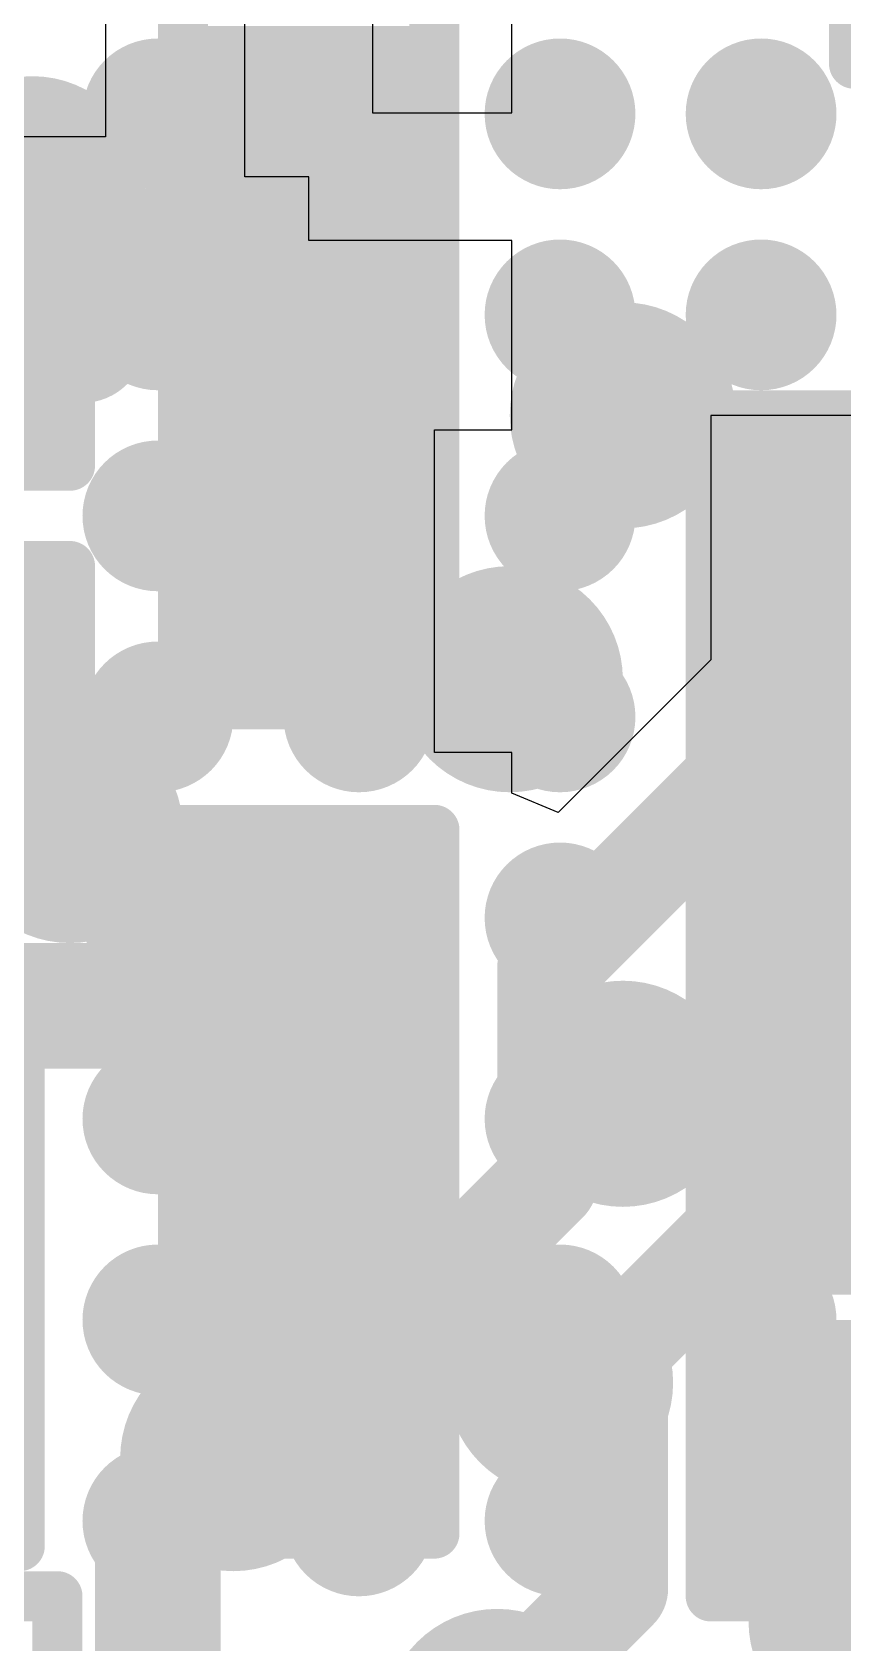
# Model space of a CAD drawing. Header units: millimetres. Extents: x 15 to 120, y 22 to 104.
# Drawn here: x 62.35 to 63.962, y 60.758 to 63.963 of the extents above; entities that cross this region are included whole.
import ezdxf

# ---------------------------------------------------------------- set-up
doc = ezdxf.new("R2010")
doc.units = ezdxf.units.MM
for name, color, linetype in [('BottomLayer', 5, 'Continuous'), ('BottomPaste', 16, 'Continuous'), ('BottomSolder', 6, 'Continuous'), ('Mechanical13', 56, 'Continuous'), ('Mechanical15', 56, 'Continuous'), ('MultiLayer', 9, 'Continuous'), ('TopLayer', 1, 'Continuous'), ('TopPaste', 8, 'Continuous'), ('TopSolder', 216, 'Continuous')]:
    doc.layers.add(name, color=color, linetype=linetype)

msp = doc.modelspace()

# ---------------------------------------------------------------- linework, layer by layer
at = {"layer": 'BottomLayer'}
for p, q in [((62.773, 63.675), (62.773, 64.179)), ((63.027, 64.179), (63.027, 63.802)), ((63.304, 63.802), (63.304, 64.179)), ((62.496, 64.1503), (62.496, 63.754)), ((63.027, 63.802), (63.304, 63.802)), ((62.496, 63.754), (62.202, 63.754)), ((62.9, 63.675), (62.773, 63.675)), ((62.9, 63.548), (62.9, 63.675)), ((63.304, 63.548), (62.9, 63.548)), ((63.304, 63.171), (63.304, 63.548)), ((63.15, 62.625), (63.15, 63.171)), ((63.15, 63.171), (63.304, 63.171)), ((64.6, 63.2), (63.7, 63.2)), ((63.7, 63.2), (63.7, 62.7134)), ((63.7, 62.7134), (63.3964, 62.4098)), ((63.15, 62.529), (63.15, 62.625)), ((63.15, 62.625), (63.15, 62.625)), ((63.304, 62.529), (63.15, 62.529)), ((63.304, 62.448), (63.304, 62.529)), ((63.3964, 62.4098), (63.304, 62.448))]:
    msp.add_line(p, q, dxfattribs=at)
for points, const_width in [([(62.8375, 63.8, 1), (62.9625, 63.8, 1)], 0.125), ([(62.7125, 63.675, 1), (62.8375, 63.675, 1)], 0.125), ([(62.7125, 63.675, 1), (62.8375, 63.675, 1)], 0.125), ([(62.8375, 63.675, 1), (62.9625, 63.675, 1)], 0.125), ([(62.8375, 63.548, 1), (62.9625, 63.548, 1)], 0.125), ([(62.3875, 63.35, 1), (62.5125, 63.35, 1)], 0.125), ([(62.3875, 63.35, 1), (62.5125, 63.35, 1)], 0.125), ([(62.3875, 63.35, 1), (62.5125, 63.35, 1)], 0.125), ([(62.3875, 63.35, 1), (62.5125, 63.35, 1)], 0.125), ([(62.3875, 63.35, 1), (62.5125, 63.35, 1)], 0.125), ([(62.8375, 62.975, 1), (62.9625, 62.975, 1)], 0.125), ([(62.8375, 62.15, 1), (62.9625, 62.15, 1)], 0.125), ([(63.325, 62.1, 1), (63.425, 62.1, 1)], 0.1), ([(63.325, 62.1, 1), (63.425, 62.1, 1)], 0.1), ([(62.8375, 62.025, 1), (62.9625, 62.025, 1)], 0.125), ([(62.8375, 61.9, 1), (62.9625, 61.9, 1)], 0.125), ([(63.325, 61.675, 1), (63.425, 61.675, 1)], 0.1), ([(63.325, 61.675, 1), (63.425, 61.675, 1)], 0.1), ([(62.8375, 61.375, 1), (62.9625, 61.375, 1)], 0.125), ([(63.465, 61.34, 1), (63.565, 61.34, 1)], 0.1), ([(63.465, 61.34, 1), (63.565, 61.34, 1)], 0.1), ([(62.9375, 61.2875, 1), (63.0375, 61.2875, 1)], 0.1), ([(62.9375, 61.2875, 1), (63.0375, 61.2875, 1)], 0.1), ([(62.8, 61.25, 1), (62.9, 61.25, 1)], 0.1), ([(62.85, 61.25, 1), (62.95, 61.25, 1)], 0.1), ([(62.85, 61.25, 1), (62.95, 61.25, 1)], 0.1), ([(62.85, 61.25, 1), (62.95, 61.25, 1)], 0.1), ([(62.85, 61.25, 1), (62.95, 61.25, 1)], 0.1), ([(62.9, 61.25, 1), (63, 61.25, 1)], 0.1), ([(62.9, 61.25, 1), (63, 61.25, 1)], 0.1), ([(62.9125, 61.2625, 1), (63.0125, 61.2625, 1)], 0.1), ([(62.9125, 61.2625, 1), (63.0125, 61.2625, 1)], 0.1), ([(63.7375, 61, 1), (63.8625, 61, 1)], 0.125), ([(63.465, 60.865, 1), (63.565, 60.865, 1)], 0.1), ([(63.465, 60.865, 1), (63.565, 60.865, 1)], 0.1)]:
    msp.add_lwpolyline(points, format="xyb", close=True, dxfattribs=dict(at, const_width=const_width))
for points, const_width in [([(62.45, 63.35), (62.775, 63.675)], 0.25), ([(62.775, 63.675), (62.9, 63.675)], 0.25), ([(62.075, 63.35), (62.45, 63.35)], 0.25), ([(62.202, 63.35), (62.45, 63.35)], 0.25), ([(62.45, 63.35), (62.45, 63.35)], 0.25), ([(63.375, 62.1), (64.075, 62.8)], 0.2), ([(63.375, 61.675), (63.375, 62.1)], 0.2), ([(62.1, 62.025), (62.9, 62.025)], 0.25), ([(63.515, 61.34), (64.075, 61.9)], 0.2), ([(62.9875, 61.2875), (63.375, 61.675)], 0.2), ([(63.515, 60.865), (63.515, 61.34)], 0.2), ([(62.9625, 61.2625), (62.9875, 61.2875)], 0.2), ([(62.85, 61.25), (62.9, 61.25)], 0.2), ([(62.9, 61.25), (62.95, 61.25)], 0.2), ([(62.9, 61.25), (62.9, 61.25)], 0.2), ([(62.95, 61.25), (62.9625, 61.2625)], 0.2), ([(63.25, 60.6), (63.515, 60.865)], 0.2)]:
    msp.add_lwpolyline(points, dxfattribs=dict(at, const_width=const_width))
for points in [[(62.75, 63.425), (63.05, 63.425), (62.75, 63.925), (63.05, 63.925)], [(62.75, 62.725), (63.05, 62.725), (62.75, 63.225), (63.05, 63.225)], [(63.8, 63.1), (63.8, 62.5), (64.5, 63.1), (64.5, 62.5)], [(62.75, 61.775), (63.05, 61.775), (62.75, 62.275), (63.05, 62.275)], [(63.8, 62.2), (63.8, 61.6), (64.5, 62.2), (64.5, 61.6)], [(62.75, 61.075), (63.05, 61.075), (62.75, 61.575), (63.05, 61.575)], [(63.8, 61.25), (63.8, 60.95), (64.3, 61.25), (64.3, 60.95)]]:
    msp.add_solid(points, dxfattribs=at)
at = {"layer": 'BottomPaste'}
for points in [[(62.75, 63.425), (63.05, 63.425), (62.75, 63.925), (63.05, 63.925)], [(62.75, 63.425), (63.05, 63.425), (62.75, 63.925), (63.05, 63.925)], [(62.75, 62.725), (63.05, 62.725), (62.75, 63.225), (63.05, 63.225)], [(62.75, 62.725), (63.05, 62.725), (62.75, 63.225), (63.05, 63.225)], [(63.8, 63.1), (63.8, 62.5), (64.5, 63.1), (64.5, 62.5)], [(63.8, 63.1), (63.8, 62.5), (64.5, 63.1), (64.5, 62.5)], [(62.75, 61.775), (63.05, 61.775), (62.75, 62.275), (63.05, 62.275)], [(62.75, 61.775), (63.05, 61.775), (62.75, 62.275), (63.05, 62.275)], [(63.8, 62.2), (63.8, 61.6), (64.5, 62.2), (64.5, 61.6)], [(63.8, 62.2), (63.8, 61.6), (64.5, 62.2), (64.5, 61.6)], [(62.75, 61.075), (63.05, 61.075), (62.75, 61.575), (63.05, 61.575)], [(62.75, 61.075), (63.05, 61.075), (62.75, 61.575), (63.05, 61.575)], [(63.8, 61.25), (63.8, 60.95), (64.3, 61.25), (64.3, 60.95)], [(63.8, 61.25), (63.8, 60.95), (64.3, 61.25), (64.3, 60.95)]]:
    msp.add_solid(points, dxfattribs=at)
at = {"layer": 'BottomSolder'}
for points in [[(62.7, 63.375), (63.1, 63.375), (62.7, 63.975), (63.1, 63.975)], [(62.7, 63.375), (63.1, 63.375), (62.7, 63.975), (63.1, 63.975)], [(61.775, 63.55), (61.775, 63.15), (62.375, 63.55), (62.375, 63.15)], [(61.775, 63.55), (61.775, 63.15), (62.375, 63.55), (62.375, 63.15)], [(62.7, 62.675), (63.1, 62.675), (62.7, 63.275), (63.1, 63.275)], [(62.7, 62.675), (63.1, 62.675), (62.7, 63.275), (63.1, 63.275)], [(63.75, 63.15), (63.75, 62.45), (64.55, 63.15), (64.55, 62.45)], [(63.75, 63.15), (63.75, 62.45), (64.55, 63.15), (64.55, 62.45)], [(62.375, 62.45), (62.375, 62.85), (61.775, 62.45), (61.775, 62.85)], [(62.375, 62.45), (62.375, 62.85), (61.775, 62.45), (61.775, 62.85)], [(62.7, 61.725), (63.1, 61.725), (62.7, 62.325), (63.1, 62.325)], [(62.7, 61.725), (63.1, 61.725), (62.7, 62.325), (63.1, 62.325)], [(63.75, 62.25), (63.75, 61.55), (64.55, 62.25), (64.55, 61.55)], [(63.75, 62.25), (63.75, 61.55), (64.55, 62.25), (64.55, 61.55)], [(62.7, 61.025), (63.1, 61.025), (62.7, 61.625), (63.1, 61.625)], [(62.7, 61.025), (63.1, 61.025), (62.7, 61.625), (63.1, 61.625)], [(63.75, 61.3), (63.75, 60.9), (64.35, 61.3), (64.35, 60.9)], [(63.75, 61.3), (63.75, 60.9), (64.35, 61.3), (64.35, 60.9)]]:
    msp.add_solid(points, dxfattribs=at)
at = {"layer": 'Mechanical13', "const_width": 0.1}
for points in [[(62.735, 63.64), (63.065, 63.64)], [(62.735, 63.01), (62.735, 63.64)], [(63.065, 63.01), (63.065, 63.64)], [(62.735, 63.01), (63.065, 63.01)], [(62.735, 61.99), (63.065, 61.99)], [(62.735, 61.36), (62.735, 61.99)], [(63.065, 61.36), (63.065, 61.99)], [(62.735, 61.36), (63.065, 61.36)]]:
    msp.add_lwpolyline(points, dxfattribs=at)
at = {"layer": 'Mechanical13', "const_width": 0.05}
for points in [[(62.71, 63.64, 1), (62.76, 63.64, 1)], [(62.71, 63.64, 1), (62.76, 63.64, 1)], [(63.04, 63.64, 1), (63.09, 63.64, 1)], [(63.04, 63.64, 1), (63.09, 63.64, 1)], [(62.71, 63.01, 1), (62.76, 63.01, 1)], [(62.71, 63.01, 1), (62.76, 63.01, 1)], [(63.04, 63.01, 1), (63.09, 63.01, 1)], [(63.04, 63.01, 1), (63.09, 63.01, 1)], [(62.71, 61.99, 1), (62.76, 61.99, 1)], [(62.71, 61.99, 1), (62.76, 61.99, 1)], [(63.04, 61.99, 1), (63.09, 61.99, 1)], [(63.04, 61.99, 1), (63.09, 61.99, 1)], [(62.71, 61.36, 1), (62.76, 61.36, 1)], [(62.71, 61.36, 1), (62.76, 61.36, 1)], [(63.04, 61.36, 1), (63.09, 61.36, 1)], [(63.04, 61.36, 1), (63.09, 61.36, 1)]]:
    msp.add_lwpolyline(points, format="xyb", close=True, dxfattribs=at)
at = {"layer": 'Mechanical15', "const_width": 0.1}
for points in [[(63.985, 63.9), (63.985, 64.9)], [(62.65, 62.625), (62.65, 64.025)], [(63.15, 62.625), (63.15, 64.025)], [(61.025, 63.6), (62.425, 63.6)], [(62.425, 63.1), (62.425, 63.6)], [(62.9, 63.16), (62.9, 63.49)], [(62.735, 63.325), (63.065, 63.325)], [(63.7, 63.2), (65.5, 63.2)], [(63.7, 62.4), (63.7, 63.2)], [(61.025, 63.1), (62.425, 63.1)], [(61.025, 62.9), (62.425, 62.9)], [(62.425, 62.4), (62.425, 62.9)], [(62.65, 62.625), (63.15, 62.625)], [(61.025, 62.4), (62.425, 62.4)], [(63.7, 62.4), (65.5, 62.4)], [(62.65, 62.375), (63.15, 62.375)], [(62.65, 60.975), (62.65, 62.375)], [(63.15, 60.975), (63.15, 62.375)], [(63.7, 62.3), (65.5, 62.3)], [(63.7, 61.5), (63.7, 62.3)], [(59.925, 62.05), (62.325, 62.05)], [(62.325, 60.95), (62.325, 62.05)], [(62.9, 61.51), (62.9, 61.84)], [(62.735, 61.675), (63.065, 61.675)], [(63.7, 61.5), (65.5, 61.5)], [(63.7, 60.85), (63.7, 61.35)], [(63.7, 61.35), (65.1, 61.35)], [(62.65, 60.975), (63.15, 60.975)], [(59.925, 60.95), (62.325, 60.95)], [(61, 60.85), (62.4, 60.85)], [(62.4, 60.35), (62.4, 60.85)], [(63.7, 60.85), (65.1, 60.85)]]:
    msp.add_lwpolyline(points, dxfattribs=at)
at = {"layer": 'Mechanical15', "const_width": 0.05}
for points in [[(63.96, 63.9, 1), (64.01, 63.9, 1)], [(62.4, 63.6, 1), (62.45, 63.6, 1)], [(62.4, 63.6, 1), (62.45, 63.6, 1)], [(62.875, 63.49, 1), (62.925, 63.49, 1)], [(62.71, 63.325, 1), (62.76, 63.325, 1)], [(63.04, 63.325, 1), (63.09, 63.325, 1)], [(63.675, 63.2, 1), (63.725, 63.2, 1)], [(63.675, 63.2, 1), (63.725, 63.2, 1)], [(62.875, 63.16, 1), (62.925, 63.16, 1)], [(62.4, 63.1, 1), (62.45, 63.1, 1)], [(62.4, 63.1, 1), (62.45, 63.1, 1)], [(62.4, 62.9, 1), (62.45, 62.9, 1)], [(62.4, 62.9, 1), (62.45, 62.9, 1)], [(62.625, 62.625, 1), (62.675, 62.625, 1)], [(62.625, 62.625, 1), (62.675, 62.625, 1)], [(63.125, 62.625, 1), (63.175, 62.625, 1)], [(63.125, 62.625, 1), (63.175, 62.625, 1)], [(62.4, 62.4, 1), (62.45, 62.4, 1)], [(62.4, 62.4, 1), (62.45, 62.4, 1)], [(63.675, 62.4, 1), (63.725, 62.4, 1)], [(63.675, 62.4, 1), (63.725, 62.4, 1)], [(62.625, 62.375, 1), (62.675, 62.375, 1)], [(62.625, 62.375, 1), (62.675, 62.375, 1)], [(63.125, 62.375, 1), (63.175, 62.375, 1)], [(63.125, 62.375, 1), (63.175, 62.375, 1)], [(63.675, 62.3, 1), (63.725, 62.3, 1)], [(63.675, 62.3, 1), (63.725, 62.3, 1)], [(62.3, 62.05, 1), (62.35, 62.05, 1)], [(62.3, 62.05, 1), (62.35, 62.05, 1)], [(62.875, 61.84, 1), (62.925, 61.84, 1)], [(62.71, 61.675, 1), (62.76, 61.675, 1)], [(63.04, 61.675, 1), (63.09, 61.675, 1)], [(62.875, 61.51, 1), (62.925, 61.51, 1)], [(63.675, 61.5, 1), (63.725, 61.5, 1)], [(63.675, 61.5, 1), (63.725, 61.5, 1)], [(63.675, 61.35, 1), (63.725, 61.35, 1)], [(63.675, 61.35, 1), (63.725, 61.35, 1)], [(62.625, 60.975, 1), (62.675, 60.975, 1)], [(62.625, 60.975, 1), (62.675, 60.975, 1)], [(63.125, 60.975, 1), (63.175, 60.975, 1)], [(63.125, 60.975, 1), (63.175, 60.975, 1)], [(62.3, 60.95, 1), (62.35, 60.95, 1)], [(62.3, 60.95, 1), (62.35, 60.95, 1)], [(62.375, 60.85, 1), (62.425, 60.85, 1)], [(62.375, 60.85, 1), (62.425, 60.85, 1)], [(63.675, 60.85, 1), (63.725, 60.85, 1)], [(63.675, 60.85, 1), (63.725, 60.85, 1)]]:
    msp.add_lwpolyline(points, format="xyb", close=True, dxfattribs=at)
at = {"layer": 'MultiLayer'}
for points, const_width in [([(62.5375, 63.8, 1), (62.6625, 63.8, 1)], 0.125), ([(62.8375, 63.8, 1), (62.9625, 63.8, 1)], 0.125), ([(62.9375, 63.8, 1), (63.0625, 63.8, 1)], 0.125), ([(63.3375, 63.8, 1), (63.4625, 63.8, 1)], 0.125), ([(63.7375, 63.8, 1), (63.8625, 63.8, 1)], 0.125), ([(62.2375, 63.65, 1), (62.4625, 63.65, 1)], 0.225), ([(62.8375, 63.548, 1), (62.9625, 63.548, 1)], 0.125), ([(62.5375, 63.4, 1), (62.6625, 63.4, 1)], 0.125), ([(62.9375, 63.4, 1), (63.0625, 63.4, 1)], 0.125), ([(63.3375, 63.4, 1), (63.4625, 63.4, 1)], 0.125), ([(63.7375, 63.4, 1), (63.8625, 63.4, 1)], 0.125), ([(63.4125, 63.2, 1), (63.6375, 63.2, 1)], 0.225), ([(62.5375, 63, 1), (62.6625, 63, 1)], 0.125), ([(62.9375, 63, 1), (63.0625, 63, 1)], 0.125), ([(63.3375, 63, 1), (63.4625, 63, 1)], 0.125), ([(63.7375, 63, 1), (63.8625, 63, 1)], 0.125), ([(62.8375, 62.975, 1), (62.9625, 62.975, 1)], 0.125), ([(63.1875, 62.675, 1), (63.4125, 62.675, 1)], 0.225), ([(62.5375, 62.6, 1), (62.6625, 62.6, 1)], 0.125), ([(62.9375, 62.6, 1), (63.0625, 62.6, 1)], 0.125), ([(63.3375, 62.6, 1), (63.4625, 62.6, 1)], 0.125), ([(63.7375, 62.6, 1), (63.8625, 62.6, 1)], 0.125), ([(62.3125, 62.375, 1), (62.5375, 62.375, 1)], 0.225), ([(62.5375, 62.2, 1), (62.6625, 62.2, 1)], 0.125), ([(62.9375, 62.2, 1), (63.0625, 62.2, 1)], 0.125), ([(63.3375, 62.2, 1), (63.4625, 62.2, 1)], 0.125), ([(62.8375, 62.15, 1), (62.9625, 62.15, 1)], 0.125), ([(63.4125, 61.85, 1), (63.6375, 61.85, 1)], 0.225), ([(62.8375, 61.9, 1), (62.9625, 61.9, 1)], 0.125), ([(62.5375, 61.8, 1), (62.6625, 61.8, 1)], 0.125), ([(62.9375, 61.8, 1), (63.0625, 61.8, 1)], 0.125), ([(63.3375, 61.8, 1), (63.4625, 61.8, 1)], 0.125), ([(63.7375, 61.8, 1), (63.8625, 61.8, 1)], 0.125), ([(62.5375, 61.4, 1), (62.6625, 61.4, 1)], 0.125), ([(62.9375, 61.4, 1), (63.0625, 61.4, 1)], 0.125), ([(63.3375, 61.4, 1), (63.4625, 61.4, 1)], 0.125), ([(63.7375, 61.4, 1), (63.8625, 61.4, 1)], 0.125), ([(62.8375, 61.375, 1), (62.9625, 61.375, 1)], 0.125), ([(63.2875, 61.275, 1), (63.5125, 61.275, 1)], 0.225), ([(62.6375, 61.125, 1), (62.8625, 61.125, 1)], 0.225), ([(62.5375, 61, 1), (62.6625, 61, 1)], 0.125), ([(62.9375, 61, 1), (63.0625, 61, 1)], 0.125), ([(63.3375, 61, 1), (63.4625, 61, 1)], 0.125), ([(63.7375, 61, 1), (63.8625, 61, 1)], 0.125), ([(63.7375, 61, 1), (63.8625, 61, 1)], 0.125), ([(63.8875, 60.8, 1), (64.1125, 60.8, 1)], 0.225), ([(63.1625, 60.6, 1), (63.3875, 60.6, 1)], 0.225)]:
    msp.add_lwpolyline(points, format="xyb", close=True, dxfattribs=dict(at, const_width=const_width))
at = {"layer": 'TopLayer'}
for points, const_width in [([(62.525, 63.8, 1), (62.675, 63.8, 1)], 0.15), ([(62.925, 63.8, 1), (63.075, 63.8, 1)], 0.15), ([(63.325, 63.8, 1), (63.475, 63.8, 1)], 0.15), ([(63.725, 63.8, 1), (63.875, 63.8, 1)], 0.15), ([(62.5375, 63.8, 1), (62.6625, 63.8, 1)], 0.125), ([(62.9375, 63.8, 1), (63.0625, 63.8, 1)], 0.125), ([(63.3375, 63.8, 1), (63.4625, 63.8, 1)], 0.125), ([(63.7375, 63.8, 1), (63.8625, 63.8, 1)], 0.125), ([(62.525, 63.4, 1), (62.675, 63.4, 1)], 0.15), ([(62.925, 63.4, 1), (63.075, 63.4, 1)], 0.15), ([(63.325, 63.4, 1), (63.475, 63.4, 1)], 0.15), ([(63.3375, 63.4, 1), (63.4625, 63.4, 1)], 0.125), ([(63.725, 63.4, 1), (63.875, 63.4, 1)], 0.15), ([(63.7375, 63.4, 1), (63.8625, 63.4, 1)], 0.125), ([(62.525, 63, 1), (62.675, 63, 1)], 0.15), ([(62.925, 63, 1), (63.075, 63, 1)], 0.15), ([(63.325, 63, 1), (63.475, 63, 1)], 0.15), ([(63.725, 63, 1), (63.875, 63, 1)], 0.15), ([(63.3375, 63, 1), (63.4625, 63, 1)], 0.125), ([(63.7375, 63, 1), (63.8625, 63, 1)], 0.125), ([(62.525, 62.6, 1), (62.675, 62.6, 1)], 0.15), ([(62.925, 62.6, 1), (63.075, 62.6, 1)], 0.15), ([(63.325, 62.6, 1), (63.475, 62.6, 1)], 0.15), ([(63.725, 62.6, 1), (63.875, 62.6, 1)], 0.15), ([(63.7375, 62.6, 1), (63.8625, 62.6, 1)], 0.125), ([(62.525, 62.2, 1), (62.675, 62.2, 1)], 0.15), ([(62.925, 62.2, 1), (63.075, 62.2, 1)], 0.15), ([(63.325, 62.2, 1), (63.475, 62.2, 1)], 0.15), ([(63.725, 62.2, 1), (63.875, 62.2, 1)], 0.15), ([(62.525, 61.8, 1), (62.675, 61.8, 1)], 0.15), ([(62.925, 61.8, 1), (63.075, 61.8, 1)], 0.15), ([(63.325, 61.8, 1), (63.475, 61.8, 1)], 0.15), ([(63.3375, 61.8, 1), (63.4625, 61.8, 1)], 0.125), ([(63.725, 61.8, 1), (63.875, 61.8, 1)], 0.15), ([(63.7375, 61.8, 1), (63.8625, 61.8, 1)], 0.125), ([(62.525, 61.4, 1), (62.675, 61.4, 1)], 0.15), ([(62.925, 61.4, 1), (63.075, 61.4, 1)], 0.15), ([(63.325, 61.4, 1), (63.475, 61.4, 1)], 0.15), ([(63.725, 61.4, 1), (63.875, 61.4, 1)], 0.15), ([(63.3375, 61.4, 1), (63.4625, 61.4, 1)], 0.125), ([(63.7375, 61.4, 1), (63.8625, 61.4, 1)], 0.125), ([(62.525, 61, 1), (62.675, 61, 1)], 0.15), ([(62.5375, 61, 1), (62.6625, 61, 1)], 0.125), ([(62.5375, 61, 1), (62.6625, 61, 1)], 0.125), ([(62.925, 61, 1), (63.075, 61, 1)], 0.15), ([(62.9375, 61, 1), (63.0625, 61, 1)], 0.125), ([(63.325, 61, 1), (63.475, 61, 1)], 0.15), ([(63.3375, 61, 1), (63.4625, 61, 1)], 0.125), ([(63.725, 61, 1), (63.875, 61, 1)], 0.15), ([(63.7375, 61, 1), (63.8625, 61, 1)], 0.125)]:
    msp.add_lwpolyline(points, format="xyb", close=True, dxfattribs=dict(at, const_width=const_width))
at = {"layer": 'TopLayer', "const_width": 0.25}
msp.add_lwpolyline([(62.6, 60.6), (62.6, 61)], dxfattribs=at)
at = {"layer": 'TopPaste', "const_width": 0.15}
for points in [[(62.525, 63.8, 1), (62.675, 63.8, 1)], [(62.525, 63.8, 1), (62.675, 63.8, 1)], [(62.925, 63.8, 1), (63.075, 63.8, 1)], [(62.925, 63.8, 1), (63.075, 63.8, 1)], [(63.325, 63.8, 1), (63.475, 63.8, 1)], [(63.325, 63.8, 1), (63.475, 63.8, 1)], [(63.725, 63.8, 1), (63.875, 63.8, 1)], [(63.725, 63.8, 1), (63.875, 63.8, 1)], [(62.525, 63.4, 1), (62.675, 63.4, 1)], [(62.525, 63.4, 1), (62.675, 63.4, 1)], [(62.925, 63.4, 1), (63.075, 63.4, 1)], [(62.925, 63.4, 1), (63.075, 63.4, 1)], [(63.325, 63.4, 1), (63.475, 63.4, 1)], [(63.325, 63.4, 1), (63.475, 63.4, 1)], [(63.725, 63.4, 1), (63.875, 63.4, 1)], [(63.725, 63.4, 1), (63.875, 63.4, 1)], [(62.525, 63, 1), (62.675, 63, 1)], [(62.525, 63, 1), (62.675, 63, 1)], [(62.925, 63, 1), (63.075, 63, 1)], [(62.925, 63, 1), (63.075, 63, 1)], [(63.325, 63, 1), (63.475, 63, 1)], [(63.325, 63, 1), (63.475, 63, 1)], [(63.725, 63, 1), (63.875, 63, 1)], [(63.725, 63, 1), (63.875, 63, 1)], [(62.525, 62.6, 1), (62.675, 62.6, 1)], [(62.525, 62.6, 1), (62.675, 62.6, 1)], [(62.925, 62.6, 1), (63.075, 62.6, 1)], [(62.925, 62.6, 1), (63.075, 62.6, 1)], [(63.325, 62.6, 1), (63.475, 62.6, 1)], [(63.325, 62.6, 1), (63.475, 62.6, 1)], [(63.725, 62.6, 1), (63.875, 62.6, 1)], [(63.725, 62.6, 1), (63.875, 62.6, 1)], [(62.525, 62.2, 1), (62.675, 62.2, 1)], [(62.525, 62.2, 1), (62.675, 62.2, 1)], [(62.925, 62.2, 1), (63.075, 62.2, 1)], [(62.925, 62.2, 1), (63.075, 62.2, 1)], [(63.325, 62.2, 1), (63.475, 62.2, 1)], [(63.325, 62.2, 1), (63.475, 62.2, 1)], [(63.725, 62.2, 1), (63.875, 62.2, 1)], [(63.725, 62.2, 1), (63.875, 62.2, 1)], [(62.525, 61.8, 1), (62.675, 61.8, 1)], [(62.525, 61.8, 1), (62.675, 61.8, 1)], [(62.925, 61.8, 1), (63.075, 61.8, 1)], [(62.925, 61.8, 1), (63.075, 61.8, 1)], [(63.325, 61.8, 1), (63.475, 61.8, 1)], [(63.325, 61.8, 1), (63.475, 61.8, 1)], [(63.725, 61.8, 1), (63.875, 61.8, 1)], [(63.725, 61.8, 1), (63.875, 61.8, 1)], [(62.525, 61.4, 1), (62.675, 61.4, 1)], [(62.525, 61.4, 1), (62.675, 61.4, 1)], [(62.925, 61.4, 1), (63.075, 61.4, 1)], [(62.925, 61.4, 1), (63.075, 61.4, 1)], [(63.325, 61.4, 1), (63.475, 61.4, 1)], [(63.325, 61.4, 1), (63.475, 61.4, 1)], [(63.725, 61.4, 1), (63.875, 61.4, 1)], [(63.725, 61.4, 1), (63.875, 61.4, 1)], [(62.525, 61, 1), (62.675, 61, 1)], [(62.525, 61, 1), (62.675, 61, 1)], [(62.925, 61, 1), (63.075, 61, 1)], [(62.925, 61, 1), (63.075, 61, 1)], [(63.325, 61, 1), (63.475, 61, 1)], [(63.325, 61, 1), (63.475, 61, 1)], [(63.725, 61, 1), (63.875, 61, 1)], [(63.725, 61, 1), (63.875, 61, 1)]]:
    msp.add_lwpolyline(points, format="xyb", close=True, dxfattribs=at)
at = {"layer": 'TopSolder', "const_width": 0.11}
for points in [[(62.545, 63.8, 1), (62.655, 63.8, 1)], [(62.545, 63.8, 1), (62.655, 63.8, 1)], [(62.945, 63.8, 1), (63.055, 63.8, 1)], [(62.945, 63.8, 1), (63.055, 63.8, 1)], [(63.345, 63.8, 1), (63.455, 63.8, 1)], [(63.345, 63.8, 1), (63.455, 63.8, 1)], [(63.745, 63.8, 1), (63.855, 63.8, 1)], [(63.745, 63.8, 1), (63.855, 63.8, 1)], [(62.545, 63.4, 1), (62.655, 63.4, 1)], [(62.545, 63.4, 1), (62.655, 63.4, 1)], [(62.945, 63.4, 1), (63.055, 63.4, 1)], [(62.945, 63.4, 1), (63.055, 63.4, 1)], [(63.345, 63.4, 1), (63.455, 63.4, 1)], [(63.345, 63.4, 1), (63.455, 63.4, 1)], [(63.745, 63.4, 1), (63.855, 63.4, 1)], [(63.745, 63.4, 1), (63.855, 63.4, 1)], [(62.545, 63, 1), (62.655, 63, 1)], [(62.545, 63, 1), (62.655, 63, 1)], [(62.945, 63, 1), (63.055, 63, 1)], [(62.945, 63, 1), (63.055, 63, 1)], [(63.345, 63, 1), (63.455, 63, 1)], [(63.345, 63, 1), (63.455, 63, 1)], [(63.745, 63, 1), (63.855, 63, 1)], [(63.745, 63, 1), (63.855, 63, 1)], [(62.545, 62.6, 1), (62.655, 62.6, 1)], [(62.545, 62.6, 1), (62.655, 62.6, 1)], [(62.945, 62.6, 1), (63.055, 62.6, 1)], [(62.945, 62.6, 1), (63.055, 62.6, 1)], [(63.345, 62.6, 1), (63.455, 62.6, 1)], [(63.345, 62.6, 1), (63.455, 62.6, 1)], [(63.745, 62.6, 1), (63.855, 62.6, 1)], [(63.745, 62.6, 1), (63.855, 62.6, 1)], [(62.545, 62.2, 1), (62.655, 62.2, 1)], [(62.545, 62.2, 1), (62.655, 62.2, 1)], [(62.945, 62.2, 1), (63.055, 62.2, 1)], [(62.945, 62.2, 1), (63.055, 62.2, 1)], [(63.345, 62.2, 1), (63.455, 62.2, 1)], [(63.345, 62.2, 1), (63.455, 62.2, 1)], [(63.745, 62.2, 1), (63.855, 62.2, 1)], [(63.745, 62.2, 1), (63.855, 62.2, 1)], [(62.545, 61.8, 1), (62.655, 61.8, 1)], [(62.545, 61.8, 1), (62.655, 61.8, 1)], [(62.945, 61.8, 1), (63.055, 61.8, 1)], [(62.945, 61.8, 1), (63.055, 61.8, 1)], [(63.345, 61.8, 1), (63.455, 61.8, 1)], [(63.345, 61.8, 1), (63.455, 61.8, 1)], [(63.745, 61.8, 1), (63.855, 61.8, 1)], [(63.745, 61.8, 1), (63.855, 61.8, 1)], [(62.545, 61.4, 1), (62.655, 61.4, 1)], [(62.545, 61.4, 1), (62.655, 61.4, 1)], [(62.945, 61.4, 1), (63.055, 61.4, 1)], [(62.945, 61.4, 1), (63.055, 61.4, 1)], [(63.345, 61.4, 1), (63.455, 61.4, 1)], [(63.345, 61.4, 1), (63.455, 61.4, 1)], [(63.745, 61.4, 1), (63.855, 61.4, 1)], [(63.745, 61.4, 1), (63.855, 61.4, 1)], [(62.545, 61, 1), (62.655, 61, 1)], [(62.545, 61, 1), (62.655, 61, 1)], [(62.945, 61, 1), (63.055, 61, 1)], [(62.945, 61, 1), (63.055, 61, 1)], [(63.345, 61, 1), (63.455, 61, 1)], [(63.345, 61, 1), (63.455, 61, 1)], [(63.745, 61, 1), (63.855, 61, 1)], [(63.745, 61, 1), (63.855, 61, 1)]]:
    msp.add_lwpolyline(points, format="xyb", close=True, dxfattribs=at)

doc.saveas('drawing.dxf')
